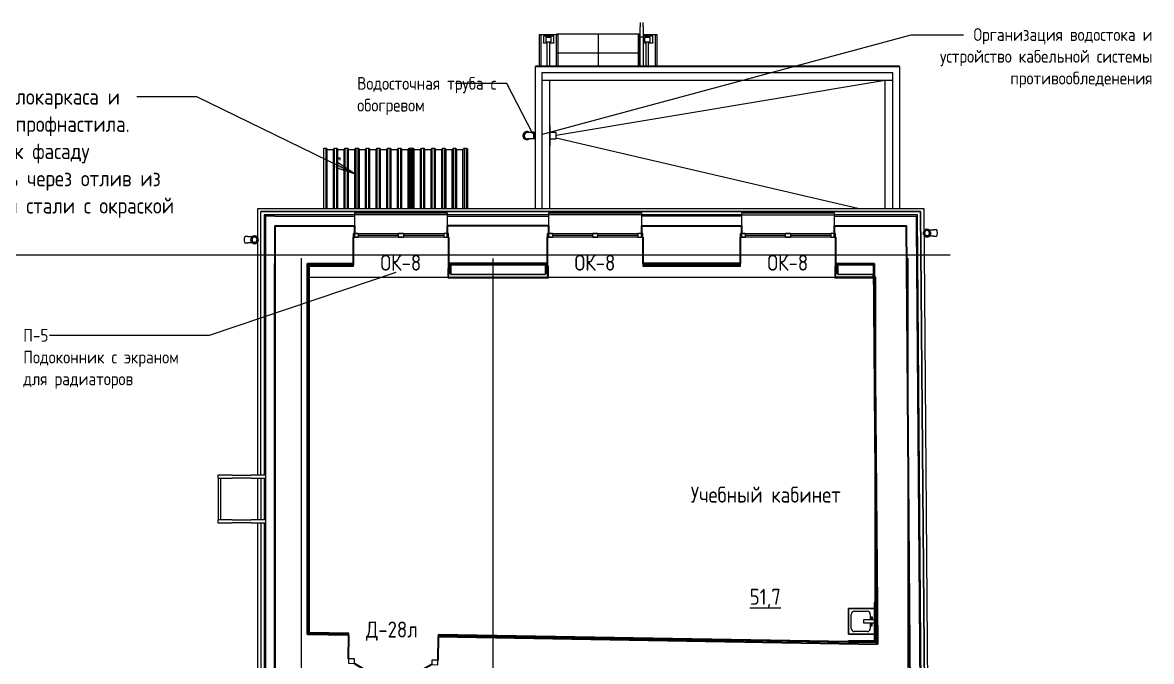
# Model space of a CAD drawing. Header units: millimetres. Extents: x -25149 to 64359, y -29707 to 46678.
# Drawn here: x 41480 to 59158, y 36678 to 46678 of the extents above; entities that cross this region are included whole.
import ezdxf

# ---------------------------------------------------------------- set-up
doc = ezdxf.new("R2010")
doc.units = ezdxf.units.MM
doc.linetypes.add('ADSK_Линия сетки', pattern=[25, 20, -2.5, 0, -2.5])
for name, color, linetype, lineweight in [('_ Окна', 7, 'Continuous', 9), ('Аннотация', 7, 'Continuous', 9), ('Двери', 7, 'Continuous', 9), ('Каркас', 7, 'Continuous', 18), ('Крыша', 7, 'Continuous', 9), ('Лестницы', 7, 'Continuous', 9), ('Марки дверей', 7, 'Continuous', 20), ('Марки окон', 7, 'Continuous', 20), ('Марки помещений', 7, 'Continuous', 20), ('Обобщенные модели', 7, 'Continuous', 18), ('Оборудование', 7, 'Continuous', 18), ('Ограждение', 7, 'Continuous', 9), ('Окна', 7, 'Continuous', 9), ('Оси', 7, 'Continuous', 9), ('Перекрытие', 7, 'Continuous', 18), ('Потолки', 7, 'Continuous', 9), ('Сантехника', 7, 'Continuous', 18), ('Стены внутренние', 7, 'Continuous', 18), ('Стены наружные', 7, 'Continuous', 18), ('Стены несущие', 7, 'Continuous', 30), ('Стены отделка', 7, 'Continuous', 30), ('Стены штриховка', 7, 'Continuous', 9), ('Стрелки вверх', 7, 'Continuous', 18)]:
    doc.layers.add(name, color=color, linetype=linetype, lineweight=lineweight)
doc.styles.add('GOST Common_2', font='GOST_Common.ttf', dxfattribs={"width": 0.9, "height": 250})
doc.styles.add('GOST Common_4', font='GOST_Common.ttf', dxfattribs={"width": 0.9, "height": 200})

# ---------------------------------------------------------------- blocks, each defined once
blk = doc.blocks.new('Водосток - Тип 1 _карниз больше 490мм_-5178064-План 2-го этажа')
at = {"layer": 'Обобщенные модели'}
for p, q in [((75, 306), (75, 264)), ((175, 264), (175, 306))]:
    blk.add_line(p, q, dxfattribs=at)
at = {"layer": 'Обобщенные модели', "flags": 128}
for points in [[(75, 173), (75, 174), (75, 177), (75, 180), (75, 183), (75, 186), (75, 190), (75, 193), (75, 197), (75, 201), (75, 205), (75, 210), (75, 214), (75, 219), (75, 224), (75, 229), (75, 234), (75, 239), (75, 245), (75, 250), (75, 256), (75, 261), (75, 264)], [(175, 264), (175, 258), (175, 252), (175, 247), (175, 242), (175, 236), (175, 231), (175, 226), (175, 221), (175, 216), (175, 212), (175, 207), (175, 203), (175, 199), (175, 195), (175, 191), (175, 188), (175, 184), (175, 181), (175, 178), (175, 175), (175, 173)]]:
    blk.add_lwpolyline(points, dxfattribs=at)
at = {"layer": 'Обобщенные модели'}
for start, end in [(90, 259.923), (279.9869, 90)]:
    blk.add_arc((125, 160), 52, start, end, dxfattribs=at)
at = {"layer": 'Обобщенные модели', "lineweight": 40}
for start, end in [(90, 270), (270, 90)]:
    blk.add_arc((125, 160), 50, start, end, dxfattribs=at)
at = {"layer": 'Обобщенные модели'}
for start_param, end_param in [(4.712389, 6.283185), (3.141593, 4.712389)]:
    blk.add_ellipse((125, 306), major_axis=(-50, 0), ratio=0.309017, start_param=start_param, end_param=end_param, dxfattribs=at)
blk = doc.blocks.new('Водосток - Тип 1 _карниз больше 490мм_-5171559-План 2-го этажа')
at = {"layer": 'Обобщенные модели', "lineweight": 9}
h = blk.add_hatch(dxfattribs=at)
h.set_pattern_fill('FP_15', color=256, style=0, pattern_type=2)
h.set_pattern_definition([(134.537, (43058.06, -55833.66), (-106.91965, -105.20546), [])])
h.paths.add_polyline_path([(174, 149), (174, 171), (164, 191), (147, 205), (125, 210), (103, 205), (86, 191), (76, 171), (76, 149), (86, 129), (103, 115), (125, 110), (147, 115), (164, 129)])
at = {"layer": 'Обобщенные модели'}
for p, q in [((75, 306), (75, 264)), ((175, 264), (175, 306))]:
    blk.add_line(p, q, dxfattribs=at)
at = {"layer": 'Обобщенные модели', "flags": 128}
for points in [[(75, 173), (75, 174), (75, 177), (75, 180), (75, 183), (75, 186), (75, 190), (75, 193), (75, 197), (75, 201), (75, 205), (75, 210), (75, 214), (75, 219), (75, 224), (75, 229), (75, 234), (75, 239), (75, 245), (75, 250), (75, 256), (75, 261), (75, 264)], [(175, 264), (175, 258), (175, 252), (175, 247), (175, 242), (175, 236), (175, 231), (175, 226), (175, 221), (175, 216), (175, 212), (175, 207), (175, 203), (175, 199), (175, 195), (175, 191), (175, 188), (175, 184), (175, 181), (175, 178), (175, 175), (175, 173)]]:
    blk.add_lwpolyline(points, dxfattribs=at)
at = {"layer": 'Обобщенные модели'}
for start, end in [(90, 260.018), (279.982, 90)]:
    blk.add_arc((125, 160), 52, start, end, dxfattribs=at)
at = {"layer": 'Обобщенные модели', "lineweight": 40}
for start, end in [(90, 270), (270, 90)]:
    blk.add_arc((125, 160), 50, start, end, dxfattribs=at)
at = {"layer": 'Обобщенные модели'}
for start_param, end_param in [(4.712389, 6.283185), (3.141593, 4.712389)]:
    blk.add_ellipse((125, 306), major_axis=(-50, 0), ratio=0.309017, start_param=start_param, end_param=end_param, dxfattribs=at)
blk = doc.blocks.new('Дверь-Alumark_двупольная с глухим окном_S70 - 1400х2200 алюм ост Д30л-6280679-План 2-го этажа')
at = {"layer": 'Двери', "lineweight": 30}
for p, q in [((730, 220), (-62, 677)), ((-480, 220), (-225, 367))]:
    blk.add_line(p, q, dxfattribs=at)
at = {"layer": 'Двери'}
for p, q in [((-575, 220), (-575, 150)), ((-480, 220), (-575, 220)), ((-480, 150), (-480, 220)), ((730, 220), (730, 150)), ((825, 220), (730, 220)), ((825, 150), (825, 220)), ((-575, 150), (-480, 150)), ((730, 150), (825, 150))]:
    blk.add_line(p, q, dxfattribs=at)
blk = doc.blocks.new('Roof Cladding - 833x50mm-4561399-План 2-го этажа')
at = {"layer": 'Обобщенные модели'}
for p, q in [((46700, 44710), (46735, 44710)), ((46700, 43769), (46700, 44710)), ((46735, 43769), (46735, 44710)), ((46753, 44694), (46849, 44694)), ((46849, 44694), (46866, 44710)), ((46849, 43769), (46849, 44694)), ((46866, 44710), (46901, 44710)), ((46866, 43769), (46866, 44710)), ((46901, 44710), (46918, 44694)), ((46901, 43769), (46901, 44710)), ((46918, 44694), (47016, 44694)), ((46918, 43769), (46918, 44694)), ((47016, 44694), (47033, 44710)), ((47016, 43769), (47016, 44694)), ((47033, 44710), (47068, 44710)), ((47033, 43769), (47033, 44710)), ((47068, 44710), (47085, 44694)), ((47068, 43769), (47068, 44710)), ((47085, 44694), (47183, 44694)), ((47085, 43769), (47085, 44694)), ((47183, 44694), (47200, 44710)), ((47183, 43769), (47183, 44694)), ((47200, 44710), (47235, 44710)), ((47200, 43769), (47200, 44710)), ((47235, 44710), (47252, 44694)), ((47235, 43769), (47235, 44710)), ((47252, 44694), (47349, 44694)), ((47252, 43769), (47252, 44694)), ((47349, 44694), (47366, 44710)), ((47349, 43769), (47349, 44694)), ((47366, 44710), (47401, 44710)), ((47366, 43769), (47366, 44710)), ((47401, 44710), (47418, 44694)), ((47401, 43769), (47401, 44710)), ((47418, 44694), (47516, 44694)), ((47418, 43769), (47418, 44694)), ((47516, 44694), (47533, 44710)), ((47516, 43769), (47516, 44694)), ((47533, 44710), (47568, 44710)), ((47533, 44710), (47533, 43769)), ((47568, 44710), (47568, 43769))]:
    blk.add_line(p, q, dxfattribs=at)
blk = doc.blocks.new('Roof Cladding - 833x50mm-V16-План 2-го этажа')
at = {"layer": 'Обобщенные модели'}
for p, q in [((47560, 44710), (47595, 44710)), ((47560, 43769), (47560, 44710)), ((47595, 44710), (47612, 44694)), ((47595, 43769), (47595, 44710)), ((47612, 44694), (47709, 44694)), ((47612, 43769), (47612, 44694)), ((47709, 44694), (47726, 44710)), ((47709, 43769), (47709, 44694)), ((47726, 44710), (47761, 44710)), ((47726, 43769), (47726, 44710)), ((47761, 44710), (47778, 44694)), ((47761, 43769), (47761, 44710)), ((47778, 44694), (47876, 44694)), ((47778, 43769), (47778, 44694)), ((47876, 44694), (47893, 44710)), ((47876, 43769), (47876, 44694)), ((47893, 44710), (47928, 44710)), ((47893, 43769), (47893, 44710)), ((47928, 44710), (47945, 44694)), ((47928, 43769), (47928, 44710)), ((47945, 44694), (48043, 44694)), ((47945, 43769), (47945, 44694)), ((48043, 44694), (48060, 44710)), ((48043, 43769), (48043, 44694)), ((48060, 44710), (48095, 44710)), ((48060, 43769), (48060, 44710)), ((48095, 44710), (48112, 44694)), ((48095, 43769), (48095, 44710)), ((48112, 44694), (48209, 44694)), ((48112, 43769), (48112, 44694)), ((48209, 44694), (48226, 44710)), ((48209, 43769), (48209, 44694)), ((48226, 44710), (48261, 44710)), ((48226, 43769), (48226, 44710)), ((48261, 44710), (48278, 44694)), ((48261, 43769), (48261, 44710)), ((48278, 44694), (48376, 44694)), ((48278, 43769), (48278, 44694)), ((48376, 44694), (48393, 44710)), ((48376, 43769), (48376, 44694)), ((48393, 44710), (48428, 44710)), ((48393, 44710), (48393, 43769)), ((48428, 44710), (48448, 44703)), ((48428, 44710), (48428, 43769)), ((48448, 44703), (48448, 43769))]:
    blk.add_line(p, q, dxfattribs=at)
blk = doc.blocks.new('Труба квадратная - Ступень-1728149-План 2-го этажа')
at = {"layer": 'Оборудование'}
for p, q in [((25, 15), (675, 15)), ((675, -15), (25, -15))]:
    blk.add_line(p, q, dxfattribs=at)
blk = doc.blocks.new('Поручень - Поручень-1948896-План 2-го этажа')
at = {"layer": 'Оборудование'}
for p, q in [((25, 25), (-25, 25)), ((-25, 25), (-25, -200)), ((25, -200), (25, 25)), ((-25, -500), (-25, -200)), ((25, -200), (25, -500)), ((-25, -500), (-25, -725)), ((25, -725), (25, -500)), ((-25, -725), (25, -725))]:
    blk.add_line(p, q, dxfattribs=at)
blk = doc.blocks.new('_ Хомут универсальный - _ Хомут универсальный-2851609-План 2-го этажа')
at = {"layer": 'Обобщенные модели'}
for p, q in [((-43, 2), (-57, 2)), ((-57, 2), (-57, -2)), ((-57, -2), (-43, -2))]:
    blk.add_line(p, q, dxfattribs=at)
for start, end in [(170.4698, 176.6899), (182.992, 189.4969)]:
    blk.add_arc((0, 0), 43.3, start, end, dxfattribs=at)
blk = doc.blocks.new('_ Колено трубы 135 - _ Колено трубы 135-2851610-План 2-го этажа')
at = {"layer": 'Обобщенные модели'}
blk.add_line((49439, 44958), (49416, 44958), dxfattribs=at)
blk.add_ellipse((49439, 44914), major_axis=(0, 43.4), ratio=0.707107, start_param=6.099025, end_param=6.283185, dxfattribs=at)
blk = doc.blocks.new('_ Водосточный слив с хомутом универсальным - _ Водосточный слив с хомутом универсальным-2862675-План 2-го этажа')
at = {"layer": 'Обобщенные модели'}
for start, end in [(92.7801, 102.5225), (77.4775, 86.6773)]:
    blk.add_arc((0, 0), 43.6, start, end, dxfattribs=at)
blk = doc.blocks.new('Ограждение крыльца 3 - Ограждение крыльца 1-1930270-План 2-го этажа')
at = {"layer": 'Ограждение'}
for p, q in [((51149, 46678), (51149, 46612)), ((51199, 46612), (51199, 46678)), ((51149, 46452), (51149, 46612)), ((51199, 46612), (51199, 46452)), ((49798, 46467), (49639, 46467)), ((49639, 46467), (49639, 46360)), ((49639, 46360), (49697, 46360)), ((49639, 46357), (49639, 46360)), ((49697, 46357), (49639, 46357)), ((49757, 46443), (49672, 46443)), ((49672, 46443), (49672, 46377)), ((49672, 46377), (49757, 46377)), ((49697, 45994), (49697, 46377)), ((49729, 46377), (49729, 45994)), ((49729, 46360), (49798, 46360)), ((49798, 46357), (49729, 46357)), ((49757, 46377), (49757, 46443)), ((49798, 46360), (49798, 46467)), ((49798, 46360), (49798, 46357)), ((51149, 45994), (51149, 46452)), ((51199, 46452), (51149, 46452)), ((51348, 46467), (51199, 46467)), ((51199, 46452), (51199, 45994)), ((51199, 46360), (51247, 46360)), ((51247, 46357), (51199, 46357)), ((51307, 46443), (51222, 46443)), ((51222, 46443), (51222, 46377)), ((51222, 46377), (51307, 46377)), ((51247, 45994), (51247, 46377)), ((51279, 46377), (51279, 45994)), ((51279, 46360), (51348, 46360)), ((51348, 46357), (51279, 46357)), ((51307, 46377), (51307, 46443)), ((51348, 46360), (51348, 46467)), ((51348, 46360), (51348, 46357))]:
    blk.add_line(p, q, dxfattribs=at)
blk = doc.blocks.new('Ворнока - Воронка выпускная ВК-В-D150_90-1946327-План 2-го этажа')
at = {"layer": 'Каркас', "lineweight": 9}
for radius, start, end in [(62.5, 90, 122.2447), (62.5, 106.6583, 122.379), (57.5, 236, 0), (57.5, 0, 112.574), (57.5, 102.0228, 111.6718), (62.5, 90, 103.342), (57.5, 83.3545, 96.6454), (62.5, 0, 90), (62.5, 76.658, 90), (57.5, 60, 77.9768), (62.5, 46.6577, 73.3417), (57.5, 42.0229, 59.9996), (62.5, 16.6574, 43.3414), (57.5, 23.3545, 36.6454), (57.5, 0, 17.977), (57.5, 342.023, 0), (62.5, 0, 13.3411), (62.5, 229.7807, 270), (62.5, 230, 253.3417), (57.5, 236.204, 240), (57.5, 240.0007, 257.9772), (62.5, 256.658, 270), (57.5, 263.3546, 276.6455), (62.5, 270, 360), (62.5, 270, 283.3411), (57.5, 282.0232, 300), (62.5, 286.6574, 313.3414), (57.5, 300.0004, 317.9771), (62.5, 316.6577, 343.3417), (57.5, 323.3546, 336.6455), (62.5, 346.658, 360)]:
    blk.add_arc((-500, 0), radius, start, end, dxfattribs=at)
blk = doc.blocks.new('Ограждение 8 - Ограждение 1-1974103-План 2-го этажа')
at = {"layer": 'Ограждение'}
for p, q in [((46451, 44555), (46416, 44555)), ((46416, 44555), (46416, 44530)), ((46451, 44526), (46451, 44555))]:
    blk.add_line(p, q, dxfattribs=at)
blk = doc.blocks.new('окна_rehau_двупольное_2_фрамуги - 1490х2400 и 2410 _нов_ ок8-2138714-План 2-го этажа')
at = {"layer": '_ Окна', "lineweight": 18}
for p, q in [((-745, 115), (-745, 175)), ((-745, 175), (-669, 175)), ((-669, 115), (-745, 115)), ((-669, 175), (-669, 115)), ((-38, 115), (-38, 175)), ((-38, 175), (38, 175)), ((38, 115), (-38, 115)), ((38, 175), (38, 115)), ((669, 175), (669, 115)), ((745, 175), (669, 175)), ((669, 115), (745, 115)), ((745, 115), (745, 175))]:
    blk.add_line(p, q, dxfattribs=at)
at = {"layer": '_ Окна'}
for p, q in [((-725, 115), (-725, 175)), ((-669, 145), (-38, 145)), ((38, 145), (669, 145)), ((725, 115), (725, 175))]:
    blk.add_line(p, q, dxfattribs=at)
at = {"layer": 'Окна'}
for p, q in [((-745, 175), (-745, 115)), ((-669, 175), (-745, 175)), ((-745, 115), (-669, 115)), ((-669, 175), (-38, 175)), ((-38, 115), (-669, 115)), ((38, 175), (-38, 175)), ((-38, 115), (38, 115)), ((38, 175), (669, 175)), ((669, 115), (38, 115)), ((745, 175), (669, 175)), ((669, 115), (745, 115)), ((745, 115), (745, 175))]:
    blk.add_line(p, q, dxfattribs=at)
blk = doc.blocks.new('Roof Cladding - 333x50mm-4561403-План 2-го этажа')
at = {"layer": 'Обобщенные модели'}
for p, q in [((46198, 44710), (46233, 44710)), ((46198, 43769), (46198, 44710)), ((46233, 44710), (46250, 44694)), ((46233, 43769), (46233, 44710)), ((46250, 44694), (46348, 44694)), ((46250, 43769), (46250, 44694)), ((46348, 44694), (46365, 44710)), ((46348, 43769), (46348, 44694)), ((46365, 44710), (46400, 44710)), ((46365, 43769), (46365, 44710)), ((46400, 44710), (46417, 44694)), ((46400, 43769), (46400, 44710)), ((46417, 44694), (46514, 44694)), ((46417, 44555), (46417, 44694)), ((46514, 44694), (46531, 44710)), ((46514, 43769), (46514, 44694)), ((46531, 44710), (46566, 44710)), ((46531, 43769), (46531, 44710)), ((46566, 44710), (46583, 44694)), ((46566, 43769), (46566, 44710)), ((46583, 44694), (46681, 44694)), ((46583, 43769), (46583, 44694)), ((46681, 44694), (46698, 44710)), ((46681, 43769), (46681, 44694)), ((46698, 44710), (46733, 44710)), ((46698, 44710), (46698, 43769)), ((46733, 44710), (46733, 43769)), ((46735, 44710), (46753, 44703)), ((46753, 44703), (46753, 43769)), ((46417, 43769), (46417, 44526))]:
    blk.add_line(p, q, dxfattribs=at)
blk = doc.blocks.new('TN_ПВХ воронка парапетная - ПВХ воронка парапетная 100х100 длиной 650мм с отводом и листоуловителем-7218197-План 2-го этажа')
at = {"layer": 'Оборудование'}
for p, q in [((-160, 3), (-160, 0)), ((-120, 3), (-160, 3)), ((-160, 0), (-120, 0)), ((-120, 3), (120, 3)), ((120, 0), (-120, 0)), ((50, 103), (-50, 103)), ((-50, 103), (-50, 3)), ((-50, 3), (50, 3)), ((-50, 0), (-50, -3)), ((50, 3), (50, 103)), ((50, 0), (50, -3)), ((160, 3), (120, 3)), ((120, 0), (160, 0)), ((160, 0), (160, 3)), ((-50, -223), (-50, -250)), ((-50, -250), (50, -250)), ((-50, -250), (-50, -350)), ((50, -250), (-50, -250)), ((50, -223), (50, -250)), ((50, -250), (50, -350))]:
    blk.add_line(p, q, dxfattribs=at)
blk.add_arc((0, -350), 50, 180, 360, dxfattribs=at)
blk = doc.blocks.new('SND_2D_Раковина - 400х400-V36-План 2-го этажа')
at = {"layer": 'Сантехника'}
for p, q in [((-200, 180), (-200, -220)), ((-200, -220), (-200, 180)), ((-25, 180), (-25, 15)), ((25, 15), (25, 180)), ((200, -220), (200, 180)), ((200, 180), (200, -220)), ((-160, -130), (-160, 70)), ((-110, 120), (-25, 120)), ((-70, 150), (-25, 150)), ((-70, 135), (-70, 150)), ((-25, 135), (-70, 135)), ((-25, 15), (25, 15)), ((70, 150), (25, 150)), ((25, 135), (70, 135)), ((25, 120), (110, 120)), ((70, 135), (70, 150)), ((160, 70), (160, -130)), ((-200, -220), (200, -220)), ((200, -220), (-200, -220)), ((110, -180), (-110, -180))]:
    blk.add_line(p, q, dxfattribs=at)
for centre, start, end in [((-110, 70), 90, 180), ((110, 70), 0, 90), ((-110, -130), 180, 270), ((110, -130), 270, 0)]:
    blk.add_arc(centre, 50, start, end, dxfattribs=at)

msp = doc.modelspace()

# ---------------------------------------------------------------- hatches: boundary and pattern name
at = {"layer": 'Аннотация'}
msp.add_hatch(color=256, dxfattribs=at).paths.add_polyline_path([(46674.599, 44314.57), (46422.369, 44481.723), (46387.701, 44410.746)])
at = {"layer": 'Стены внутренние'}
for points in [[(48151.357, 42735.549), (48191.357, 42735.549), (48191.357, 42878.805), (48151.357, 42878.805)], [(49661.355, 42735.549), (49701.355, 42735.549), (49701.355, 42878.805), (49661.355, 42878.805)], [(54211.355, 42735.549), (54251.355, 42735.549), (54251.355, 42878.805), (54211.355, 42878.805)], [(49701.355, 42695.549), (49701.355, 42735.549), (48151.357, 42735.549), (48151.357, 42695.549), (49387.534, 42695.549)], [(54621.955, 42695.549), (54798.306, 42695.549), (54798.306, 42735.549), (54211.355, 42735.549), (54211.355, 42695.549)]]:
    msp.add_hatch(color=256, dxfattribs=at).paths.add_polyline_path(points)

# ---------------------------------------------------------------- linework, layer by layer
at = {"layer": 'Аннотация'}
for p, q in [((49623.141, 44930.162), (55394.838, 46487.428)), ((55394.838, 46487.428), (56216.37, 46487.428)), ((48947.157, 45722.604), (48261.855, 45722.604)), ((49065.512, 45722.604), (48947.157, 45722.604)), ((49469.364, 44936.817), (49065.512, 45722.604)), ((44209.757, 45518.486), (43268.555, 45518.486)), ((46674.599, 44314.57), (44209.757, 45518.486)), ((46422.369, 44481.723), (46387.701, 44410.746)), ((46387.701, 44410.746), (46674.599, 44314.57)), ((46674.599, 44314.57), (46422.369, 44481.723)), ((47322.548, 42764.48), (44401.964, 41778.821)), ((44129.716, 41778.821), (41900.506, 41778.821)), ((44401.964, 41778.821), (44129.716, 41778.821))]:
    msp.add_line(p, q, dxfattribs=at)
at = {"layer": 'Крыша'}
for p, q in [((54990.98, 45773.523), (49837.639, 44912.187)), ((54561.786, 43768.805), (49837.639, 44869.508))]:
    msp.add_line(p, q, dxfattribs=at)
at = {"layer": 'Лестницы'}
for p, q in [((51143.559, 46498.805), (49843.559, 46498.805)), ((49843.559, 46498.805), (49843.559, 46493.523)), ((51143.559, 46498.805), (49843.559, 46498.805)), ((51143.559, 46498.805), (51143.559, 46493.523)), ((49843.559, 46198.805), (49843.559, 46193.523)), ((51143.559, 46198.805), (49843.559, 46198.805)), ((51143.559, 46198.805), (49843.559, 46198.805)), ((51143.559, 46198.805), (51143.559, 46193.523))]:
    msp.add_line(p, q, dxfattribs=at)
at = {"layer": 'Оси', "color": 252, "linetype": 'ADSK_Линия сетки'}
for p, q in [((-10114.729, 43045), (56004.853, 43045)), ((45849.565, -5029.374), (45849.565, 42991.845)), ((48849.565, 9634.429), (48849.565, 42991.845)), ((55349.565, -5029.374), (55349.565, 42991.845))]:
    msp.add_line(p, q, dxfattribs=at)
at = {"layer": 'Перекрытие'}
for p, q in [((46662.357, 43318.805), (46662.357, 42880.695)), ((54211.355, 42878.805), (54211.355, 42908.805)), ((45973.854, 42695.549), (48139.357, 42695.549)), ((49713.355, 42695.549), (54199.355, 42695.549))]:
    msp.add_line(p, q, dxfattribs=at)
at = {"layer": 'Потолки'}
msp.add_line((55210.98, 45993.803), (49510.98, 45993.803), dxfattribs=at)
at = {"layer": 'Стены внутренние'}
for p, q in [((49593.559, 46493.523), (49843.559, 46493.523)), ((51143.559, 46198.805), (51143.559, 46493.523)), ((51143.559, 46493.523), (51148.863, 46493.523)), ((51198.863, 46493.523), (51393.559, 46493.523)), ((51143.559, 45993.803), (51143.559, 46193.523)), ((55110.98, 45773.523), (49610.98, 45773.523)), ((49730.98, 45773.523), (49730.98, 43768.805)), ((54990.98, 43768.805), (54990.98, 45773.523))]:
    msp.add_line(p, q, dxfattribs=at)
at = {"layer": 'Стены наружные'}
for p, q in [((49573.559, 45993.803), (49573.559, 46493.523)), ((49573.559, 46493.523), (49593.559, 46493.523)), ((49593.559, 46493.523), (49593.559, 45993.803)), ((49843.559, 46198.805), (49843.559, 46493.523)), ((49843.559, 46493.523), (49863.559, 46493.523)), ((49863.559, 46493.523), (49863.559, 46198.805)), ((51123.559, 46198.805), (51123.559, 46491.023)), ((51123.559, 46491.023), (51143.559, 46491.023)), ((51393.559, 45993.803), (51393.559, 46493.523)), ((51393.559, 46493.523), (51413.559, 46493.523)), ((51413.559, 46493.523), (51413.559, 45993.803)), ((49843.559, 45993.803), (49843.559, 46194.587)), ((49863.559, 46194.587), (49863.559, 45993.803)), ((51123.559, 45993.803), (51123.559, 46192.087)), ((49510.98, 45993.523), (55210.98, 45993.523)), ((49510.98, 43768.805), (49510.98, 45993.523)), ((55210.98, 45993.523), (55210.98, 43768.805)), ((55110.98, 45893.523), (49610.98, 45893.523)), ((49610.98, 45893.523), (49610.98, 43768.805)), ((55110.98, 43768.805), (55110.98, 45893.523)), ((45161.854, 43768.805), (55591.497, 43768.805)), ((45161.854, 39595), (45161.854, 43768.805)), ((45211.854, 43718.805), (55541.901, 43718.805)), ((55541.9, 43718.805), (45211.854, 43718.805)), ((45211.854, 43718.805), (45211.854, 43718.805)), ((45211.854, 39595), (45211.854, 43718.805)), ((46681.357, 43668.805), (46681.357, 43698.805)), ((46681.357, 43698.805), (48131.357, 43698.805)), ((48131.357, 43668.805), (46681.357, 43668.805)), ((48131.357, 43698.805), (48131.357, 43668.805)), ((49721.355, 43668.805), (49721.355, 43698.805)), ((49721.355, 43698.805), (51171.355, 43698.805)), ((51171.355, 43668.805), (49721.355, 43668.805)), ((51171.355, 43698.805), (51171.355, 43668.805)), ((52741.355, 43668.805), (52741.355, 43698.805)), ((52741.355, 43698.805), (54191.355, 43698.805)), ((52741.355, 43668.805), (54191.355, 43668.805)), ((54191.355, 43698.805), (54191.355, 43668.805)), ((55629.03, 32945.577), (55541.9, 43718.805)), ((55541.901, 43718.805), (55629.031, 32945.577)), ((55591.497, 43768.805), (55678.998, 32949.783)), ((45161.854, 38895), (45161.854, 39545)), ((45211.854, 39545), (45211.854, 38895)), ((45161.854, 28013.425), (45161.854, 38845)), ((45211.854, 38845), (45211.854, 28009.313))]:
    msp.add_line(p, q, dxfattribs=at)
at = {"layer": 'Стены несущие'}
for p, q in [((45431.854, 43498.805), (45431.854, 35581.835)), ((45431.854, 43498.805), (46681.357, 43498.805)), ((46681.357, 43378.805), (46681.357, 43498.805)), ((48131.357, 43498.805), (48131.357, 43378.805)), ((49721.355, 43498.805), (48131.357, 43498.805)), ((49721.355, 43378.805), (49721.355, 43498.805)), ((51171.355, 43498.805), (51171.355, 43378.805)), ((51171.355, 43498.805), (52741.355, 43498.805)), ((52741.355, 43378.805), (52741.355, 43498.805)), ((54191.355, 43498.805), (55323.673, 43498.805)), ((54191.355, 43498.805), (54191.355, 43378.805)), ((55383.721, 36074.143), (55323.673, 43498.805)), ((46661.357, 42908.805), (46661.357, 43318.805)), ((48151.357, 43318.805), (48151.357, 42908.805)), ((49701.355, 42908.805), (49701.355, 43318.805)), ((51191.355, 43318.805), (51191.355, 42908.805)), ((52721.355, 42908.805), (52721.355, 43318.805)), ((54211.355, 43318.805), (54211.355, 42908.805)), ((45431.854, 35581.835), (45431.854, 42908.805)), ((45941.822, 42908.805), (46661.357, 42908.805)), ((45941.854, 37100.369), (45941.854, 42908.805)), ((49701.355, 42908.805), (48151.357, 42908.805)), ((52721.355, 42908.805), (51191.355, 42908.805)), ((54211.355, 42908.805), (54818.428, 42908.805)), ((54818.428, 42908.805), (54866.626, 36949.422)), ((46589.561, 37089.414), (45941.854, 37100.369)), ((46583.304, 36719.467), (46589.561, 37089.414)), ((47989.361, 37065.739), (47983.104, 36695.792)), ((47989.361, 37065.739), (54866.626, 36949.422))]:
    msp.add_line(p, q, dxfattribs=at)
at = {"layer": 'Стены отделка', "lineweight": 9}
for p, q in [((45261.854, 43668.805), (45261.854, 39595)), ((46681.357, 43668.805), (45261.854, 43668.805)), ((46681.357, 43498.805), (46681.357, 43668.805)), ((49721.355, 43668.805), (48131.357, 43668.805)), ((48131.357, 43668.805), (48131.357, 43498.805)), ((49721.355, 43498.805), (49721.355, 43668.805)), ((52741.355, 43668.805), (51171.355, 43668.805)), ((51171.355, 43668.805), (51171.355, 43498.805)), ((52741.355, 43498.805), (52741.355, 43668.805)), ((55492.303, 43668.805), (54191.355, 43668.805)), ((54191.355, 43668.805), (54191.355, 43498.805)), ((55553.716, 36075.517), (55492.303, 43668.805)), ((45431.854, 43648.805), (45281.854, 43648.805)), ((45431.854, 42908.805), (45431.854, 43498.805)), ((52741.355, 43648.805), (52732.355, 43648.805)), ((54197.355, 43648.805), (54191.355, 43648.805)), ((54191.355, 43498.805), (54191.355, 43498.805)), ((55472.464, 43648.805), (55473.678, 43498.805)), ((45941.822, 42908.805), (45941.822, 42878.805)), ((45941.822, 42878.805), (45961.854, 42878.805)), ((45961.854, 42898.429), (45941.854, 42898.429)), ((45961.854, 42898.429), (45961.854, 37120.034)), ((45973.854, 37131.832), (45973.854, 42866.805)), ((45973.854, 42866.805), (46661.357, 42866.805)), ((46661.357, 42866.805), (46661.357, 42908.805)), ((48151.357, 42828.805), (48139.357, 42828.805)), ((48139.357, 42828.805), (48139.357, 42685.549)), ((48151.357, 42695.549), (48151.357, 42908.805)), ((49661.355, 42878.805), (48151.357, 42878.805)), ((48191.357, 42735.549), (48191.357, 42878.805)), ((49661.355, 42878.805), (49661.355, 42735.549)), ((49701.355, 42878.805), (49661.355, 42878.805)), ((49701.355, 42908.805), (49701.355, 42695.549)), ((49713.355, 42866.805), (49701.355, 42866.805)), ((49713.355, 42685.549), (49713.355, 42866.805)), ((51191.355, 42908.805), (51191.355, 42866.805)), ((51192.355, 42878.805), (51191.355, 42878.805)), ((51191.355, 42866.805), (52721.355, 42866.805)), ((52721.355, 42866.805), (52721.355, 42908.805)), ((54211.355, 42866.805), (54199.355, 42866.805)), ((54199.355, 42866.805), (54199.355, 42685.549)), ((54817.911, 42878.805), (54211.355, 42878.805)), ((54211.355, 42695.549), (54211.355, 42878.805)), ((54251.355, 42735.549), (54251.355, 42878.805)), ((54818.428, 42908.809), (54798.428, 42908.647)), ((54798.428, 42908.647), (54846.457, 36970.153)), ((54817.911, 42878.805), (54817.911, 42908.805)), ((54818.428, 42908.805), (54818.428, 42908.809)), ((48141.357, 42683.549), (49711.355, 42683.549)), ((48151.357, 42695.549), (49701.355, 42695.549)), ((49661.355, 42735.549), (48191.357, 42735.549)), ((54201.355, 42683.549), (54820.25, 42683.549)), ((54820.152, 42695.549), (54211.355, 42695.549)), ((54798.306, 42735.549), (54251.355, 42735.549)), ((54798.306, 42695.549), (54798.306, 42735.549)), ((54840.567, 42695.549), (54828.567, 42695.549)), ((54828.567, 42695.549), (54828.567, 37602.815)), ((54840.567, 36977.815), (54840.567, 42695.549)), ((45261.854, 39545), (45261.854, 38895)), ((45261.854, 38845), (45261.854, 35581.835)), ((54815.567, 37602.815), (54815.567, 37002.815)), ((54840.567, 37602.815), (54815.567, 37602.815)), ((46590.102, 37121.41), (45973.854, 37131.832)), ((45941.854, 37120.372), (45961.854, 37120.372)), ((45942.192, 37120.366), (45941.854, 37100.369)), ((45961.854, 37120.034), (45942.192, 37120.366)), ((46588.9, 37109.428), (46589.899, 37109.411)), ((46589.561, 37089.414), (46589.899, 37109.411)), ((46589.899, 37109.411), (46590.102, 37121.41)), ((47989.699, 37085.736), (47989.361, 37065.739)), ((47989.902, 37097.734), (47989.699, 37085.736)), ((54414.398, 36989.075), (47989.902, 37097.734)), ((54414.196, 36977.077), (54414.398, 36989.075)), ((54866.964, 36969.419), (54414.196, 36977.077)), ((54815.567, 37002.815), (54415.567, 37002.815)), ((54415.567, 37002.815), (54415.567, 36977.815)), ((54415.567, 36977.815), (54840.567, 36977.815)), ((54846.457, 36970.153), (54866.457, 36970.315)), ((54866.626, 36949.422), (54866.964, 36969.419))]:
    msp.add_line(p, q, dxfattribs=at)
at = {"layer": 'Стены штриховка'}
for p, q in [((45281.854, 39595), (45281.854, 43668.805)), ((45281.854, 43648.805), (45281.854, 39595)), ((45431.854, 43648.805), (46681.357, 43648.805)), ((48131.357, 43648.805), (49721.355, 43648.805)), ((52732.355, 43648.805), (51171.355, 43648.805)), ((54197.355, 43648.805), (55492.465, 43648.805)), ((55473.678, 43498.805), (55533.716, 36075.356)), ((45961.854, 42878.805), (46661.357, 42878.805)), ((45971.854, 37129.866), (45971.854, 42868.805)), ((45971.854, 42868.805), (46661.357, 42868.805)), ((48141.357, 42828.805), (48141.357, 42683.549)), ((49711.355, 42683.549), (49711.355, 42866.805)), ((51191.355, 42868.805), (52721.355, 42868.805)), ((52721.355, 42878.805), (51192.355, 42878.805)), ((54201.355, 42866.805), (54201.355, 42683.549)), ((48139.357, 42685.549), (49713.355, 42685.549)), ((48139.357, 42685.549), (48139.357, 42683.549)), ((48139.357, 42683.549), (48141.357, 42683.549)), ((49711.355, 42683.549), (49713.355, 42683.549)), ((49713.355, 42683.549), (49713.355, 42685.549)), ((54199.355, 42685.549), (54820.233, 42685.549)), ((54199.355, 42685.549), (54199.355, 42683.549)), ((54199.355, 42683.549), (54201.355, 42683.549)), ((54830.567, 42695.549), (54830.567, 36987.815)), ((45281.854, 38895), (45281.854, 39545)), ((45281.854, 39545), (45281.854, 38895)), ((45281.854, 35581.835), (45281.854, 38845)), ((45281.854, 38845), (45281.854, 35581.835)), ((54824.567, 36993.815), (54824.567, 37602.815)), ((46590.069, 37119.41), (45971.854, 37129.866)), ((46588.9, 37109.428), (45961.854, 37120.034)), ((47989.699, 37085.736), (47989.699, 37085.736)), ((47989.699, 37085.736), (54414.196, 36977.077)), ((54414.365, 36987.076), (47989.868, 37095.735)), ((54415.567, 36993.815), (54824.567, 36993.815)), ((54415.567, 36987.815), (54830.567, 36987.815))]:
    msp.add_line(p, q, dxfattribs=at)
at = {"layer": 'Стрелки вверх'}
for p, q in [((50493.559, 46498.805), (50493.559, 46198.805)), ((50493.559, 46198.805), (50493.559, 45993.803))]:
    msp.add_line(p, q, dxfattribs=at)

# ---------------------------------------------------------------- block references
at = {"layer": 'Двери', "rotation": 179.0310363387516}
msp.add_blockref('Дверь-Alumark_двупольная с глухим окном_S70 - 1400х2200 алюм ост Д30л-6280679-План 2-го этажа', (47410.723, 36855.494), dxfattribs=at)
at = {"layer": 'Каркас', "rotation": 180}
msp.add_blockref('Ворнока - Воронка выпускная ВК-В-D150_90-1946327-План 2-го этажа', (48877.253, 44909.305), dxfattribs=at)
at = {"layer": 'Обобщенные модели'}
for name, p in [('_ Колено трубы 135 - _ Колено трубы 135-2851610-План 2-го этажа', (0, 0)), ('_ Водосточный слив с хомутом универсальным - _ Водосточный слив с хомутом универсальным-2862675-План 2-го этажа', (49470.98, 44914.305)), ('Roof Cladding - 333x50mm-4561403-План 2-го этажа', (0, 0)), ('Roof Cladding - 833x50mm-4561399-План 2-го этажа', (0, 0)), ('Roof Cladding - 833x50mm-V16-План 2-го этажа', (0, 0))]:
    msp.add_blockref(name, p, dxfattribs=at)
for name, p, rotation in [('_ Хомут универсальный - _ Хомут универсальный-2851609-План 2-го этажа', (49470.98, 44914.305), 269.9999999999997), ('Водосток - Тип 1 _карниз больше 490мм_-5178064-План 2-го этажа', (45271.854, 43153.859), 90.00000000000031), ('Водосток - Тип 1 _карниз больше 490мм_-5171559-План 2-го этажа', (55483.602, 43508.203), 270.4633818725631)]:
    msp.add_blockref(name, p, dxfattribs=dict(at, rotation=rotation))
at = {"layer": 'Оборудование'}
for name, p, rotation in [('TN_ПВХ воронка парапетная - ПВХ воронка парапетная 100х100 длиной 650мм с отводом и листоуловителем-7218197-План 2-го этажа', (49734.353, 44906.665), 269.9999999999998), ('Поручень - Поручень-1948896-План 2-го этажа', (44561.854, 39570), 90.00000000000031), ('Труба квадратная - Ступень-1728149-План 2-го этажа', (44561.854, 38870), 90.00000000000031), ('Поручень - Поручень-1948896-План 2-го этажа', (44561.854, 38870), 90.00000000000031)]:
    msp.add_blockref(name, p, dxfattribs=dict(at, rotation=rotation))
at = {"layer": 'Ограждение'}
for name in ['Ограждение крыльца 3 - Ограждение крыльца 1-1930270-План 2-го этажа', 'Ограждение 8 - Ограждение 1-1974103-План 2-го этажа']:
    msp.add_blockref(name, (0, 0), dxfattribs=at)
at = {"layer": 'Окна'}
for p in [(47406.357, 43203.805), (50446.355, 43203.805), (53466.355, 43203.805)]:
    msp.add_blockref('окна_rehau_двупольное_2_фрамуги - 1490х2400 и 2410 _нов_ ок8-2138714-План 2-го этажа', p, dxfattribs=at)
at = {"layer": 'Сантехника', "rotation": 269.9999999999997}
msp.add_blockref('SND_2D_Раковина - 400х400-V36-План 2-го этажа', (54635.567, 37305), dxfattribs=at)

# ---------------------------------------------------------------- texts
at = {"layer": 'Аннотация', "line_spacing_factor": 1.022766}
for s, insert, char_height, width, attachment_point, style in [('\\pxqr,t1.8,3.6,5.4,7.2,9,10.8,12.6,14.4,16.2,18,19.8,21.6,23.4,25.2,27,28.8,30.6,32.4,34.2,36,37.8,39.6,41.4,43.2,45,46.8,48.6,50.4,52.2,54,55.8,57.6;{Организация водостока и устройство кабельной системы противообледенения}', (59174.838, 46591.551), 200, 3780, 3, 'GOST Common_4'), ('\\pxt1.8,3.6,5.4,7.2,9,10.8,12.6,14.4,16.2,18,19.8,21.6,23.4,25.2,27,28.8,30.6,32.4,34.2,36,37.8,39.6,41.4,43.2,45,46.8,48.6,50.4,52.2,54,55.8,57.6;{Водосточная труба с обогревом }', (46719.996, 45826.727), 200, 2226.6, 1, 'GOST Common_4'), ('\\pxt1.44,2.88,4.32,5.76,7.2,8.64,10.08,11.52,12.96,14.4,15.84,17.28,18.72,20.16,21.6,23.04,24.48,25.92,27.36,28.8,30.24,31.68,33.12,34.56,36,37.44,38.88,40.32,41.76,43.2,44.64,46.08;{Замена металлокаркаса и покрытия из профнастила.\\PПримыкание к фасаду предусмотреть через отлив из оцинкованной стали с окраской RAL 7016}', (39488.321, 45643.679), 250, 4720.5, 1, 'GOST Common_2'), ('\\pxt1.8,3.6,5.4,7.2,9,10.8,12.6,14.4,16.2,18,19.8,21.6,23.4,25.2,27,28.8,30.6,32.4,34.2,36,37.8,39.6,41.4,43.2,45,46.8,48.6,50.4,52.2,54,55.8,57.6;{П-5\\PПодоконник с экраном для радиаторов}', (41489.741, 41882.944), 200, 2637, 1, 'GOST Common_4')]:
    msp.add_mtext(s, dxfattribs=dict(at, insert=insert, char_height=char_height, width=width, attachment_point=attachment_point, style=style))
at = {"layer": 'Марки дверей', "lineweight": 9, "insert": (47261.85, 37151.128), "char_height": 250, "width": 851.4, "attachment_point": 5, "line_spacing_factor": 1.022766, "style": 'GOST Common_2'}
msp.add_mtext('\\pxqc,t1.8,3.6,5.4,7.2,9,10.8,12.6,14.4,16.2,18,19.8,21.6,23.4,25.2,27,28.8,30.6,32.4,34.2,36,37.8,39.6,41.4,43.2,45,46.8,48.6,50.4,52.2,54,55.8,57.6;{Д-28л}', dxfattribs=at)
at = {"layer": 'Марки окон', "lineweight": 9, "char_height": 250, "width": 684.9, "attachment_point": 5, "line_spacing_factor": 1.022766, "style": 'GOST Common_2'}
for insert in [(47402.749, 42919.373), (50442.748, 42919.373), (53462.747, 42919.373)]:
    msp.add_mtext('\\pxqc,t1.8,3.6,5.4,7.2,9,10.8,12.6,14.4,16.2,18,19.8,21.6,23.4,25.2,27,28.8,30.6,32.4,34.2,36,37.8,39.6,41.4,43.2,45,46.8,48.6,50.4,52.2,54,55.8,57.6;{ОК-8}', dxfattribs=dict(at, insert=insert))
at = {"layer": 'Марки помещений', "lineweight": 9, "char_height": 250, "attachment_point": 5, "line_spacing_factor": 1.022766, "style": 'GOST Common_2'}
for s, insert, width in [('\\pxqc,t1.8,3.6,5.4,7.2,9,10.8,12.6,14.4,16.2,18,19.8,21.6,23.4,25.2,27,28.8,30.6,32.4,34.2,36,37.8,39.6,41.4,43.2,45,46.8,48.6,50.4,52.2,54,55.8,57.6;{Учебный кабинет}', (53118.75, 39288.335), 2429.1), ('\\pxqc,t1.8,3.6,5.4,7.2,9,10.8,12.6,14.4,16.2,18,19.8,21.6,23.4,25.2,27,28.8,30.6,32.4,34.2,36,37.8,39.6,41.4,43.2,45,46.8,48.6,50.4,52.2,54,55.8,57.6;{\\L51,7}', (53110.479, 37660.241), 518.4)]:
    msp.add_mtext(s, dxfattribs=dict(at, insert=insert, width=width))

doc.saveas('drawing.dxf')
